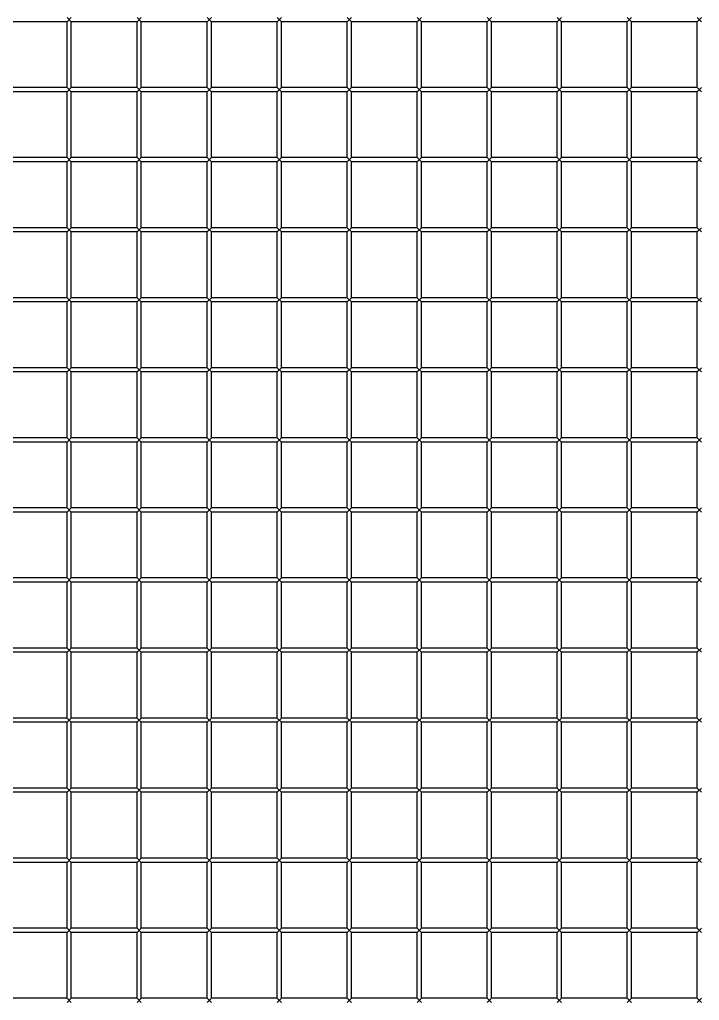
# Model space of a CAD drawing. Header units: millimetres. Extents: x -198529 to 244266, y -64 to 158464.
# Drawn here: x -168416 to -167931, y 120191 to 120891 of the extents above; entities that cross this region are included whole.
import ezdxf

# ---------------------------------------------------------------- set-up
doc = ezdxf.new("R2010")
doc.units = ezdxf.units.MM
doc.layers.add('0-DCC', color=30, linetype='Continuous')

# ---------------------------------------------------------------- blocks, each defined once
blk = doc.blocks.new('DCC2850x2300(左)')
at = {"color": 0, "linetype": 'Continuous'}
for p, q in [((49463.5, -72856.48), (49466.5, -72853.48)), ((49463.5, -72853.48), (49466.5, -72856.48)), ((49513.5, -72856.48), (49516.5, -72853.48)), ((49513.5, -72853.48), (49516.5, -72856.48)), ((49563.5, -72856.48), (49566.5, -72853.48)), ((49563.5, -72853.48), (49566.5, -72856.48)), ((49613.5, -72856.48), (49616.5, -72853.48)), ((49613.5, -72853.48), (49616.5, -72856.48)), ((49663.5, -72856.48), (49666.5, -72853.48)), ((49663.5, -72853.48), (49666.5, -72856.48)), ((49713.5, -72856.48), (49716.5, -72853.48)), ((49713.5, -72853.48), (49716.5, -72856.48)), ((49763.5, -72856.48), (49766.5, -72853.48)), ((49763.5, -72853.48), (49766.5, -72856.48)), ((49813.5, -72856.48), (49816.5, -72853.48)), ((49813.5, -72853.48), (49816.5, -72856.48)), ((49863.5, -72856.48), (49866.5, -72853.48)), ((49863.5, -72853.48), (49866.5, -72856.48)), ((49913.5, -72856.48), (49916.5, -72853.48)), ((49913.5, -72853.48), (49916.5, -72856.48)), ((49463.5, -72856.48), (49416.5, -72856.48)), ((49463.5, -72903.48), (49463.5, -72856.48)), ((49466.5, -72903.48), (49466.5, -72856.48)), ((49513.5, -72856.48), (49466.5, -72856.48)), ((49513.5, -72903.48), (49513.5, -72856.48)), ((49516.5, -72903.48), (49516.5, -72856.48)), ((49563.5, -72856.48), (49516.5, -72856.48)), ((49563.5, -72903.48), (49563.5, -72856.48)), ((49566.5, -72903.48), (49566.5, -72856.48)), ((49613.5, -72856.48), (49566.5, -72856.48)), ((49613.5, -72903.48), (49613.5, -72856.48)), ((49616.5, -72903.48), (49616.5, -72856.48)), ((49663.5, -72856.48), (49616.5, -72856.48)), ((49663.5, -72903.48), (49663.5, -72856.48)), ((49666.5, -72903.48), (49666.5, -72856.48)), ((49713.5, -72856.48), (49666.5, -72856.48)), ((49713.5, -72903.48), (49713.5, -72856.48)), ((49716.5, -72903.48), (49716.5, -72856.48)), ((49763.5, -72856.48), (49716.5, -72856.48)), ((49763.5, -72903.48), (49763.5, -72856.48)), ((49766.5, -72903.48), (49766.5, -72856.48)), ((49813.5, -72856.48), (49766.5, -72856.48)), ((49813.5, -72903.48), (49813.5, -72856.48)), ((49816.5, -72903.48), (49816.5, -72856.48)), ((49863.5, -72856.48), (49816.5, -72856.48)), ((49863.5, -72903.48), (49863.5, -72856.48)), ((49866.5, -72903.48), (49866.5, -72856.48)), ((49913.5, -72856.48), (49866.5, -72856.48)), ((49913.5, -72903.48), (49913.5, -72856.48)), ((49463.5, -72903.48), (49416.5, -72903.48)), ((49463.5, -72906.48), (49466.5, -72903.48)), ((49463.5, -72903.48), (49466.5, -72906.48)), ((49513.5, -72903.48), (49466.5, -72903.48)), ((49513.5, -72906.48), (49516.5, -72903.48)), ((49513.5, -72903.48), (49516.5, -72906.48)), ((49563.5, -72903.48), (49516.5, -72903.48)), ((49563.5, -72906.48), (49566.5, -72903.48)), ((49563.5, -72903.48), (49566.5, -72906.48)), ((49613.5, -72903.48), (49566.5, -72903.48)), ((49613.5, -72906.48), (49616.5, -72903.48)), ((49613.5, -72903.48), (49616.5, -72906.48)), ((49663.5, -72903.48), (49616.5, -72903.48)), ((49663.5, -72906.48), (49666.5, -72903.48)), ((49663.5, -72903.48), (49666.5, -72906.48)), ((49713.5, -72903.48), (49666.5, -72903.48)), ((49713.5, -72906.48), (49716.5, -72903.48)), ((49713.5, -72903.48), (49716.5, -72906.48)), ((49763.5, -72903.48), (49716.5, -72903.48)), ((49763.5, -72906.48), (49766.5, -72903.48)), ((49763.5, -72903.48), (49766.5, -72906.48)), ((49813.5, -72903.48), (49766.5, -72903.48)), ((49813.5, -72906.48), (49816.5, -72903.48)), ((49813.5, -72903.48), (49816.5, -72906.48)), ((49863.5, -72903.48), (49816.5, -72903.48)), ((49863.5, -72906.48), (49866.5, -72903.48)), ((49863.5, -72903.48), (49866.5, -72906.48)), ((49913.5, -72903.48), (49866.5, -72903.48)), ((49913.5, -72906.48), (49916.5, -72903.48)), ((49913.5, -72903.48), (49916.5, -72906.48)), ((49463.5, -72906.48), (49416.5, -72906.48)), ((49463.5, -72953.48), (49463.5, -72906.48)), ((49466.5, -72953.48), (49466.5, -72906.48)), ((49513.5, -72906.48), (49466.5, -72906.48)), ((49513.5, -72953.48), (49513.5, -72906.48)), ((49516.5, -72953.48), (49516.5, -72906.48)), ((49563.5, -72906.48), (49516.5, -72906.48)), ((49563.5, -72953.48), (49563.5, -72906.48)), ((49566.5, -72953.48), (49566.5, -72906.48)), ((49613.5, -72906.48), (49566.5, -72906.48)), ((49613.5, -72953.48), (49613.5, -72906.48)), ((49616.5, -72953.48), (49616.5, -72906.48)), ((49663.5, -72906.48), (49616.5, -72906.48)), ((49663.5, -72953.48), (49663.5, -72906.48)), ((49666.5, -72953.48), (49666.5, -72906.48)), ((49713.5, -72906.48), (49666.5, -72906.48)), ((49713.5, -72953.48), (49713.5, -72906.48)), ((49716.5, -72953.48), (49716.5, -72906.48)), ((49763.5, -72906.48), (49716.5, -72906.48)), ((49763.5, -72953.48), (49763.5, -72906.48)), ((49766.5, -72953.48), (49766.5, -72906.48)), ((49813.5, -72906.48), (49766.5, -72906.48)), ((49813.5, -72953.48), (49813.5, -72906.48)), ((49816.5, -72953.48), (49816.5, -72906.48)), ((49863.5, -72906.48), (49816.5, -72906.48)), ((49863.5, -72953.48), (49863.5, -72906.48)), ((49866.5, -72953.48), (49866.5, -72906.48)), ((49913.5, -72906.48), (49866.5, -72906.48)), ((49913.5, -72953.48), (49913.5, -72906.48)), ((49463.5, -72953.48), (49416.5, -72953.48)), ((49463.5, -72956.48), (49466.5, -72953.48)), ((49463.5, -72953.48), (49466.5, -72956.48)), ((49513.5, -72953.48), (49466.5, -72953.48)), ((49513.5, -72956.48), (49516.5, -72953.48)), ((49513.5, -72953.48), (49516.5, -72956.48)), ((49563.5, -72953.48), (49516.5, -72953.48)), ((49563.5, -72956.48), (49566.5, -72953.48)), ((49563.5, -72953.48), (49566.5, -72956.48)), ((49613.5, -72953.48), (49566.5, -72953.48)), ((49613.5, -72956.48), (49616.5, -72953.48)), ((49613.5, -72953.48), (49616.5, -72956.48)), ((49663.5, -72953.48), (49616.5, -72953.48)), ((49663.5, -72956.48), (49666.5, -72953.48)), ((49663.5, -72953.48), (49666.5, -72956.48)), ((49713.5, -72953.48), (49666.5, -72953.48)), ((49713.5, -72956.48), (49716.5, -72953.48)), ((49713.5, -72953.48), (49716.5, -72956.48)), ((49763.5, -72953.48), (49716.5, -72953.48)), ((49763.5, -72956.48), (49766.5, -72953.48)), ((49763.5, -72953.48), (49766.5, -72956.48)), ((49813.5, -72953.48), (49766.5, -72953.48)), ((49813.5, -72956.48), (49816.5, -72953.48)), ((49813.5, -72953.48), (49816.5, -72956.48)), ((49863.5, -72953.48), (49816.5, -72953.48)), ((49863.5, -72956.48), (49866.5, -72953.48)), ((49863.5, -72953.48), (49866.5, -72956.48)), ((49913.5, -72953.48), (49866.5, -72953.48)), ((49913.5, -72956.48), (49916.5, -72953.48)), ((49913.5, -72953.48), (49916.5, -72956.48)), ((49463.5, -72956.48), (49416.5, -72956.48)), ((49463.5, -73003.48), (49463.5, -72956.48)), ((49466.5, -73003.48), (49466.5, -72956.48)), ((49513.5, -72956.48), (49466.5, -72956.48)), ((49513.5, -73003.48), (49513.5, -72956.48)), ((49516.5, -73003.48), (49516.5, -72956.48)), ((49563.5, -72956.48), (49516.5, -72956.48)), ((49563.5, -73003.48), (49563.5, -72956.48)), ((49566.5, -73003.48), (49566.5, -72956.48)), ((49613.5, -72956.48), (49566.5, -72956.48)), ((49613.5, -73003.48), (49613.5, -72956.48)), ((49616.5, -73003.48), (49616.5, -72956.48)), ((49663.5, -72956.48), (49616.5, -72956.48)), ((49663.5, -73003.48), (49663.5, -72956.48)), ((49666.5, -73003.48), (49666.5, -72956.48)), ((49713.5, -72956.48), (49666.5, -72956.48)), ((49713.5, -73003.48), (49713.5, -72956.48)), ((49716.5, -73003.48), (49716.5, -72956.48)), ((49763.5, -72956.48), (49716.5, -72956.48)), ((49763.5, -73003.48), (49763.5, -72956.48)), ((49766.5, -73003.48), (49766.5, -72956.48)), ((49813.5, -72956.48), (49766.5, -72956.48)), ((49813.5, -73003.48), (49813.5, -72956.48)), ((49816.5, -73003.48), (49816.5, -72956.48)), ((49863.5, -72956.48), (49816.5, -72956.48)), ((49863.5, -73003.48), (49863.5, -72956.48)), ((49866.5, -73003.48), (49866.5, -72956.48)), ((49913.5, -72956.48), (49866.5, -72956.48)), ((49913.5, -73003.48), (49913.5, -72956.48)), ((49463.5, -73003.48), (49416.5, -73003.48)), ((49463.5, -73006.48), (49416.5, -73006.48)), ((49463.5, -73006.48), (49466.5, -73003.48)), ((49463.5, -73003.48), (49466.5, -73006.48)), ((49463.5, -73053.48), (49463.5, -73006.48)), ((49513.5, -73003.48), (49466.5, -73003.48)), ((49466.5, -73053.48), (49466.5, -73006.48)), ((49513.5, -73006.48), (49466.5, -73006.48)), ((49513.5, -73006.48), (49516.5, -73003.48)), ((49513.5, -73003.48), (49516.5, -73006.48)), ((49513.5, -73053.48), (49513.5, -73006.48)), ((49563.5, -73003.48), (49516.5, -73003.48)), ((49516.5, -73053.48), (49516.5, -73006.48)), ((49563.5, -73006.48), (49516.5, -73006.48)), ((49563.5, -73006.48), (49566.5, -73003.48)), ((49563.5, -73003.48), (49566.5, -73006.48)), ((49563.5, -73053.48), (49563.5, -73006.48)), ((49613.5, -73003.48), (49566.5, -73003.48)), ((49566.5, -73053.48), (49566.5, -73006.48)), ((49613.5, -73006.48), (49566.5, -73006.48)), ((49613.5, -73006.48), (49616.5, -73003.48)), ((49613.5, -73003.48), (49616.5, -73006.48)), ((49613.5, -73053.48), (49613.5, -73006.48)), ((49663.5, -73003.48), (49616.5, -73003.48)), ((49616.5, -73053.48), (49616.5, -73006.48)), ((49663.5, -73006.48), (49616.5, -73006.48)), ((49663.5, -73006.48), (49666.5, -73003.48)), ((49663.5, -73003.48), (49666.5, -73006.48)), ((49663.5, -73053.48), (49663.5, -73006.48)), ((49713.5, -73003.48), (49666.5, -73003.48)), ((49666.5, -73053.48), (49666.5, -73006.48)), ((49713.5, -73006.48), (49666.5, -73006.48)), ((49713.5, -73006.48), (49716.5, -73003.48)), ((49713.5, -73003.48), (49716.5, -73006.48)), ((49713.5, -73053.48), (49713.5, -73006.48)), ((49763.5, -73003.48), (49716.5, -73003.48)), ((49716.5, -73053.48), (49716.5, -73006.48)), ((49763.5, -73006.48), (49716.5, -73006.48)), ((49763.5, -73006.48), (49766.5, -73003.48)), ((49763.5, -73003.48), (49766.5, -73006.48)), ((49763.5, -73053.48), (49763.5, -73006.48)), ((49813.5, -73003.48), (49766.5, -73003.48)), ((49766.5, -73053.48), (49766.5, -73006.48)), ((49813.5, -73006.48), (49766.5, -73006.48)), ((49813.5, -73006.48), (49816.5, -73003.48)), ((49813.5, -73003.48), (49816.5, -73006.48)), ((49813.5, -73053.48), (49813.5, -73006.48)), ((49863.5, -73003.48), (49816.5, -73003.48)), ((49816.5, -73053.48), (49816.5, -73006.48)), ((49863.5, -73006.48), (49816.5, -73006.48)), ((49863.5, -73006.48), (49866.5, -73003.48)), ((49863.5, -73003.48), (49866.5, -73006.48)), ((49863.5, -73053.48), (49863.5, -73006.48)), ((49913.5, -73003.48), (49866.5, -73003.48)), ((49866.5, -73053.48), (49866.5, -73006.48)), ((49913.5, -73006.48), (49866.5, -73006.48)), ((49913.5, -73006.48), (49916.5, -73003.48)), ((49913.5, -73003.48), (49916.5, -73006.48)), ((49913.5, -73053.48), (49913.5, -73006.48)), ((49463.5, -73053.48), (49416.5, -73053.48)), ((49463.5, -73056.48), (49416.5, -73056.48)), ((49463.5, -73056.48), (49466.5, -73053.48)), ((49463.5, -73053.48), (49466.5, -73056.48)), ((49463.5, -73103.48), (49463.5, -73056.48)), ((49513.5, -73053.48), (49466.5, -73053.48)), ((49466.5, -73103.48), (49466.5, -73056.48)), ((49513.5, -73056.48), (49466.5, -73056.48)), ((49513.5, -73056.48), (49516.5, -73053.48)), ((49513.5, -73053.48), (49516.5, -73056.48)), ((49513.5, -73103.48), (49513.5, -73056.48)), ((49563.5, -73053.48), (49516.5, -73053.48)), ((49516.5, -73103.48), (49516.5, -73056.48)), ((49563.5, -73056.48), (49516.5, -73056.48)), ((49563.5, -73056.48), (49566.5, -73053.48)), ((49563.5, -73053.48), (49566.5, -73056.48)), ((49563.5, -73103.48), (49563.5, -73056.48)), ((49613.5, -73053.48), (49566.5, -73053.48)), ((49566.5, -73103.48), (49566.5, -73056.48)), ((49613.5, -73056.48), (49566.5, -73056.48)), ((49613.5, -73056.48), (49616.5, -73053.48)), ((49613.5, -73053.48), (49616.5, -73056.48)), ((49613.5, -73103.48), (49613.5, -73056.48)), ((49663.5, -73053.48), (49616.5, -73053.48)), ((49616.5, -73103.48), (49616.5, -73056.48)), ((49663.5, -73056.48), (49616.5, -73056.48)), ((49663.5, -73056.48), (49666.5, -73053.48)), ((49663.5, -73053.48), (49666.5, -73056.48)), ((49663.5, -73103.48), (49663.5, -73056.48)), ((49713.5, -73053.48), (49666.5, -73053.48)), ((49666.5, -73103.48), (49666.5, -73056.48)), ((49713.5, -73056.48), (49666.5, -73056.48)), ((49713.5, -73056.48), (49716.5, -73053.48)), ((49713.5, -73053.48), (49716.5, -73056.48)), ((49713.5, -73103.48), (49713.5, -73056.48)), ((49763.5, -73053.48), (49716.5, -73053.48)), ((49716.5, -73103.48), (49716.5, -73056.48)), ((49763.5, -73056.48), (49716.5, -73056.48)), ((49763.5, -73056.48), (49766.5, -73053.48)), ((49763.5, -73053.48), (49766.5, -73056.48)), ((49763.5, -73103.48), (49763.5, -73056.48)), ((49813.5, -73053.48), (49766.5, -73053.48)), ((49766.5, -73103.48), (49766.5, -73056.48)), ((49813.5, -73056.48), (49766.5, -73056.48)), ((49813.5, -73056.48), (49816.5, -73053.48)), ((49813.5, -73053.48), (49816.5, -73056.48)), ((49813.5, -73103.48), (49813.5, -73056.48)), ((49863.5, -73053.48), (49816.5, -73053.48)), ((49816.5, -73103.48), (49816.5, -73056.48)), ((49863.5, -73056.48), (49816.5, -73056.48)), ((49863.5, -73056.48), (49866.5, -73053.48)), ((49863.5, -73053.48), (49866.5, -73056.48)), ((49863.5, -73103.48), (49863.5, -73056.48)), ((49913.5, -73053.48), (49866.5, -73053.48)), ((49866.5, -73103.48), (49866.5, -73056.48)), ((49913.5, -73056.48), (49866.5, -73056.48)), ((49913.5, -73056.48), (49916.5, -73053.48)), ((49913.5, -73053.48), (49916.5, -73056.48)), ((49913.5, -73103.48), (49913.5, -73056.48)), ((49463.5, -73103.48), (49416.5, -73103.48)), ((49463.5, -73106.48), (49416.5, -73106.48)), ((49463.5, -73106.48), (49466.5, -73103.48)), ((49463.5, -73103.48), (49466.5, -73106.48)), ((49463.5, -73153.48), (49463.5, -73106.48)), ((49513.5, -73103.48), (49466.5, -73103.48)), ((49466.5, -73153.48), (49466.5, -73106.48)), ((49513.5, -73106.48), (49466.5, -73106.48)), ((49513.5, -73106.48), (49516.5, -73103.48)), ((49513.5, -73103.48), (49516.5, -73106.48)), ((49513.5, -73153.48), (49513.5, -73106.48)), ((49563.5, -73103.48), (49516.5, -73103.48)), ((49516.5, -73153.48), (49516.5, -73106.48)), ((49563.5, -73106.48), (49516.5, -73106.48)), ((49563.5, -73106.48), (49566.5, -73103.48)), ((49563.5, -73103.48), (49566.5, -73106.48)), ((49563.5, -73153.48), (49563.5, -73106.48)), ((49613.5, -73103.48), (49566.5, -73103.48)), ((49566.5, -73153.48), (49566.5, -73106.48)), ((49613.5, -73106.48), (49566.5, -73106.48)), ((49613.5, -73106.48), (49616.5, -73103.48)), ((49613.5, -73103.48), (49616.5, -73106.48)), ((49613.5, -73153.48), (49613.5, -73106.48)), ((49663.5, -73103.48), (49616.5, -73103.48)), ((49616.5, -73153.48), (49616.5, -73106.48)), ((49663.5, -73106.48), (49616.5, -73106.48)), ((49663.5, -73106.48), (49666.5, -73103.48)), ((49663.5, -73103.48), (49666.5, -73106.48)), ((49663.5, -73153.48), (49663.5, -73106.48)), ((49713.5, -73103.48), (49666.5, -73103.48)), ((49666.5, -73153.48), (49666.5, -73106.48)), ((49713.5, -73106.48), (49666.5, -73106.48)), ((49713.5, -73106.48), (49716.5, -73103.48)), ((49713.5, -73103.48), (49716.5, -73106.48)), ((49713.5, -73153.48), (49713.5, -73106.48)), ((49763.5, -73103.48), (49716.5, -73103.48)), ((49716.5, -73153.48), (49716.5, -73106.48)), ((49763.5, -73106.48), (49716.5, -73106.48)), ((49763.5, -73106.48), (49766.5, -73103.48)), ((49763.5, -73103.48), (49766.5, -73106.48)), ((49763.5, -73153.48), (49763.5, -73106.48)), ((49813.5, -73103.48), (49766.5, -73103.48)), ((49766.5, -73153.48), (49766.5, -73106.48)), ((49813.5, -73106.48), (49766.5, -73106.48)), ((49813.5, -73106.48), (49816.5, -73103.48)), ((49813.5, -73103.48), (49816.5, -73106.48)), ((49813.5, -73153.48), (49813.5, -73106.48)), ((49863.5, -73103.48), (49816.5, -73103.48)), ((49816.5, -73153.48), (49816.5, -73106.48)), ((49863.5, -73106.48), (49816.5, -73106.48)), ((49863.5, -73106.48), (49866.5, -73103.48)), ((49863.5, -73103.48), (49866.5, -73106.48)), ((49863.5, -73153.48), (49863.5, -73106.48)), ((49913.5, -73103.48), (49866.5, -73103.48)), ((49866.5, -73153.48), (49866.5, -73106.48)), ((49913.5, -73106.48), (49866.5, -73106.48)), ((49913.5, -73106.48), (49916.5, -73103.48)), ((49913.5, -73103.48), (49916.5, -73106.48)), ((49913.5, -73153.48), (49913.5, -73106.48)), ((49463.5, -73153.48), (49416.5, -73153.48)), ((49463.5, -73156.48), (49416.5, -73156.48)), ((49463.5, -73156.48), (49466.5, -73153.48)), ((49463.5, -73153.48), (49466.5, -73156.48)), ((49463.5, -73203.48), (49463.5, -73156.48)), ((49513.5, -73153.48), (49466.5, -73153.48)), ((49466.5, -73203.48), (49466.5, -73156.48)), ((49513.5, -73156.48), (49466.5, -73156.48)), ((49513.5, -73156.48), (49516.5, -73153.48)), ((49513.5, -73153.48), (49516.5, -73156.48)), ((49513.5, -73203.48), (49513.5, -73156.48)), ((49563.5, -73153.48), (49516.5, -73153.48)), ((49516.5, -73203.48), (49516.5, -73156.48)), ((49563.5, -73156.48), (49516.5, -73156.48)), ((49563.5, -73156.48), (49566.5, -73153.48)), ((49563.5, -73153.48), (49566.5, -73156.48)), ((49563.5, -73203.48), (49563.5, -73156.48)), ((49613.5, -73153.48), (49566.5, -73153.48)), ((49566.5, -73203.48), (49566.5, -73156.48)), ((49613.5, -73156.48), (49566.5, -73156.48)), ((49613.5, -73156.48), (49616.5, -73153.48)), ((49613.5, -73153.48), (49616.5, -73156.48)), ((49613.5, -73203.48), (49613.5, -73156.48)), ((49663.5, -73153.48), (49616.5, -73153.48)), ((49616.5, -73203.48), (49616.5, -73156.48)), ((49663.5, -73156.48), (49616.5, -73156.48)), ((49663.5, -73156.48), (49666.5, -73153.48)), ((49663.5, -73153.48), (49666.5, -73156.48)), ((49663.5, -73203.48), (49663.5, -73156.48)), ((49713.5, -73153.48), (49666.5, -73153.48)), ((49666.5, -73203.48), (49666.5, -73156.48)), ((49713.5, -73156.48), (49666.5, -73156.48)), ((49713.5, -73156.48), (49716.5, -73153.48)), ((49713.5, -73153.48), (49716.5, -73156.48)), ((49713.5, -73203.48), (49713.5, -73156.48)), ((49763.5, -73153.48), (49716.5, -73153.48)), ((49716.5, -73203.48), (49716.5, -73156.48)), ((49763.5, -73156.48), (49716.5, -73156.48)), ((49763.5, -73156.48), (49766.5, -73153.48)), ((49763.5, -73153.48), (49766.5, -73156.48)), ((49763.5, -73203.48), (49763.5, -73156.48)), ((49813.5, -73153.48), (49766.5, -73153.48)), ((49766.5, -73203.48), (49766.5, -73156.48)), ((49813.5, -73156.48), (49766.5, -73156.48)), ((49813.5, -73156.48), (49816.5, -73153.48)), ((49813.5, -73153.48), (49816.5, -73156.48)), ((49813.5, -73203.48), (49813.5, -73156.48)), ((49863.5, -73153.48), (49816.5, -73153.48)), ((49816.5, -73203.48), (49816.5, -73156.48)), ((49863.5, -73156.48), (49816.5, -73156.48)), ((49863.5, -73156.48), (49866.5, -73153.48)), ((49863.5, -73153.48), (49866.5, -73156.48)), ((49863.5, -73203.48), (49863.5, -73156.48)), ((49913.5, -73153.48), (49866.5, -73153.48)), ((49866.5, -73203.48), (49866.5, -73156.48)), ((49913.5, -73156.48), (49866.5, -73156.48)), ((49913.5, -73156.48), (49916.5, -73153.48)), ((49913.5, -73153.48), (49916.5, -73156.48)), ((49913.5, -73203.48), (49913.5, -73156.48)), ((49463.5, -73203.48), (49416.5, -73203.48)), ((49463.5, -73206.48), (49466.5, -73203.48)), ((49463.5, -73203.48), (49466.5, -73206.48)), ((49513.5, -73203.48), (49466.5, -73203.48)), ((49513.5, -73206.48), (49516.5, -73203.48)), ((49513.5, -73203.48), (49516.5, -73206.48)), ((49563.5, -73203.48), (49516.5, -73203.48)), ((49563.5, -73206.48), (49566.5, -73203.48)), ((49563.5, -73203.48), (49566.5, -73206.48)), ((49613.5, -73203.48), (49566.5, -73203.48)), ((49613.5, -73206.48), (49616.5, -73203.48)), ((49613.5, -73203.48), (49616.5, -73206.48)), ((49663.5, -73203.48), (49616.5, -73203.48)), ((49663.5, -73206.48), (49666.5, -73203.48)), ((49663.5, -73203.48), (49666.5, -73206.48)), ((49713.5, -73203.48), (49666.5, -73203.48)), ((49713.5, -73206.48), (49716.5, -73203.48)), ((49713.5, -73203.48), (49716.5, -73206.48)), ((49763.5, -73203.48), (49716.5, -73203.48)), ((49763.5, -73206.48), (49766.5, -73203.48)), ((49763.5, -73203.48), (49766.5, -73206.48)), ((49813.5, -73203.48), (49766.5, -73203.48)), ((49813.5, -73206.48), (49816.5, -73203.48)), ((49813.5, -73203.48), (49816.5, -73206.48)), ((49863.5, -73203.48), (49816.5, -73203.48)), ((49863.5, -73206.48), (49866.5, -73203.48)), ((49863.5, -73203.48), (49866.5, -73206.48)), ((49913.5, -73203.48), (49866.5, -73203.48)), ((49913.5, -73206.48), (49916.5, -73203.48)), ((49913.5, -73203.48), (49916.5, -73206.48)), ((49463.5, -73206.48), (49416.5, -73206.48)), ((49463.5, -73253.48), (49463.5, -73206.48)), ((49466.5, -73253.48), (49466.5, -73206.48)), ((49513.5, -73206.48), (49466.5, -73206.48)), ((49513.5, -73253.48), (49513.5, -73206.48)), ((49516.5, -73253.48), (49516.5, -73206.48)), ((49563.5, -73206.48), (49516.5, -73206.48)), ((49563.5, -73253.48), (49563.5, -73206.48)), ((49566.5, -73253.48), (49566.5, -73206.48)), ((49613.5, -73206.48), (49566.5, -73206.48)), ((49613.5, -73253.48), (49613.5, -73206.48)), ((49616.5, -73253.48), (49616.5, -73206.48)), ((49663.5, -73206.48), (49616.5, -73206.48)), ((49663.5, -73253.48), (49663.5, -73206.48)), ((49666.5, -73253.48), (49666.5, -73206.48)), ((49713.5, -73206.48), (49666.5, -73206.48)), ((49713.5, -73253.48), (49713.5, -73206.48)), ((49716.5, -73253.48), (49716.5, -73206.48)), ((49763.5, -73206.48), (49716.5, -73206.48)), ((49763.5, -73253.48), (49763.5, -73206.48)), ((49813.5, -73206.48), (49766.5, -73206.48)), ((49766.5, -73253.48), (49766.5, -73206.48)), ((49813.5, -73253.48), (49813.5, -73206.48)), ((49863.5, -73206.48), (49816.5, -73206.48)), ((49816.5, -73253.48), (49816.5, -73206.48)), ((49863.5, -73253.48), (49863.5, -73206.48)), ((49913.5, -73206.48), (49866.5, -73206.48)), ((49866.5, -73253.48), (49866.5, -73206.48)), ((49913.5, -73253.48), (49913.5, -73206.48)), ((49463.5, -73253.48), (49416.5, -73253.48)), ((49463.5, -73256.48), (49466.5, -73253.48)), ((49463.5, -73253.48), (49466.5, -73256.48)), ((49513.5, -73253.48), (49466.5, -73253.48)), ((49513.5, -73256.48), (49516.5, -73253.48)), ((49513.5, -73253.48), (49516.5, -73256.48)), ((49563.5, -73253.48), (49516.5, -73253.48)), ((49563.5, -73256.48), (49566.5, -73253.48)), ((49563.5, -73253.48), (49566.5, -73256.48)), ((49613.5, -73253.48), (49566.5, -73253.48)), ((49613.5, -73256.48), (49616.5, -73253.48)), ((49613.5, -73253.48), (49616.5, -73256.48)), ((49663.5, -73253.48), (49616.5, -73253.48)), ((49663.5, -73256.48), (49666.5, -73253.48)), ((49663.5, -73253.48), (49666.5, -73256.48)), ((49713.5, -73253.48), (49666.5, -73253.48)), ((49713.5, -73256.48), (49716.5, -73253.48)), ((49713.5, -73253.48), (49716.5, -73256.48)), ((49763.5, -73253.48), (49716.5, -73253.48)), ((49763.5, -73256.48), (49766.5, -73253.48)), ((49763.5, -73253.48), (49766.5, -73256.48)), ((49813.5, -73253.48), (49766.5, -73253.48)), ((49813.5, -73256.48), (49816.5, -73253.48)), ((49813.5, -73253.48), (49816.5, -73256.48)), ((49863.5, -73253.48), (49816.5, -73253.48)), ((49863.5, -73256.48), (49866.5, -73253.48)), ((49863.5, -73253.48), (49866.5, -73256.48)), ((49913.5, -73253.48), (49866.5, -73253.48)), ((49913.5, -73256.48), (49916.5, -73253.48)), ((49913.5, -73253.48), (49916.5, -73256.48)), ((49463.5, -73256.48), (49416.5, -73256.48)), ((49463.5, -73303.48), (49463.5, -73256.48)), ((49466.5, -73303.48), (49466.5, -73256.48)), ((49513.5, -73256.48), (49466.5, -73256.48)), ((49513.5, -73303.48), (49513.5, -73256.48)), ((49516.5, -73303.48), (49516.5, -73256.48)), ((49563.5, -73256.48), (49516.5, -73256.48)), ((49563.5, -73303.48), (49563.5, -73256.48)), ((49566.5, -73303.48), (49566.5, -73256.48)), ((49613.5, -73256.48), (49566.5, -73256.48)), ((49613.5, -73303.48), (49613.5, -73256.48)), ((49616.5, -73303.48), (49616.5, -73256.48)), ((49663.5, -73256.48), (49616.5, -73256.48)), ((49663.5, -73303.48), (49663.5, -73256.48)), ((49666.5, -73303.48), (49666.5, -73256.48)), ((49713.5, -73256.48), (49666.5, -73256.48)), ((49713.5, -73303.48), (49713.5, -73256.48)), ((49716.5, -73303.48), (49716.5, -73256.48)), ((49763.5, -73256.48), (49716.5, -73256.48)), ((49763.5, -73303.48), (49763.5, -73256.48)), ((49813.5, -73256.48), (49766.5, -73256.48)), ((49766.5, -73303.48), (49766.5, -73256.48)), ((49813.5, -73303.48), (49813.5, -73256.48)), ((49863.5, -73256.48), (49816.5, -73256.48)), ((49816.5, -73303.48), (49816.5, -73256.48)), ((49863.5, -73303.48), (49863.5, -73256.48)), ((49913.5, -73256.48), (49866.5, -73256.48)), ((49866.5, -73303.48), (49866.5, -73256.48)), ((49913.5, -73303.48), (49913.5, -73256.48)), ((49463.5, -73303.48), (49416.5, -73303.48)), ((49463.5, -73306.48), (49466.5, -73303.48)), ((49463.5, -73303.48), (49466.5, -73306.48)), ((49513.5, -73303.48), (49466.5, -73303.48)), ((49513.5, -73306.48), (49516.5, -73303.48)), ((49513.5, -73303.48), (49516.5, -73306.48)), ((49563.5, -73303.48), (49516.5, -73303.48)), ((49563.5, -73306.48), (49566.5, -73303.48)), ((49563.5, -73303.48), (49566.5, -73306.48)), ((49613.5, -73303.48), (49566.5, -73303.48)), ((49613.5, -73306.48), (49616.5, -73303.48)), ((49613.5, -73303.48), (49616.5, -73306.48)), ((49663.5, -73303.48), (49616.5, -73303.48)), ((49663.5, -73306.48), (49666.5, -73303.48)), ((49663.5, -73303.48), (49666.5, -73306.48)), ((49713.5, -73303.48), (49666.5, -73303.48)), ((49713.5, -73306.48), (49716.5, -73303.48)), ((49713.5, -73303.48), (49716.5, -73306.48)), ((49763.5, -73303.48), (49716.5, -73303.48)), ((49763.5, -73306.48), (49766.5, -73303.48)), ((49763.5, -73303.48), (49766.5, -73306.48)), ((49813.5, -73303.48), (49766.5, -73303.48)), ((49813.5, -73306.48), (49816.5, -73303.48)), ((49813.5, -73303.48), (49816.5, -73306.48)), ((49863.5, -73303.48), (49816.5, -73303.48)), ((49863.5, -73306.48), (49866.5, -73303.48)), ((49863.5, -73303.48), (49866.5, -73306.48)), ((49913.5, -73303.48), (49866.5, -73303.48)), ((49913.5, -73306.48), (49916.5, -73303.48)), ((49913.5, -73303.48), (49916.5, -73306.48)), ((49463.5, -73306.48), (49416.5, -73306.48)), ((49463.5, -73353.48), (49463.5, -73306.48)), ((49466.5, -73353.48), (49466.5, -73306.48)), ((49513.5, -73306.48), (49466.5, -73306.48)), ((49513.5, -73353.48), (49513.5, -73306.48)), ((49516.5, -73353.48), (49516.5, -73306.48)), ((49563.5, -73306.48), (49516.5, -73306.48)), ((49563.5, -73353.48), (49563.5, -73306.48)), ((49566.5, -73353.48), (49566.5, -73306.48)), ((49613.5, -73306.48), (49566.5, -73306.48)), ((49613.5, -73353.48), (49613.5, -73306.48)), ((49616.5, -73353.48), (49616.5, -73306.48)), ((49663.5, -73306.48), (49616.5, -73306.48)), ((49663.5, -73353.48), (49663.5, -73306.48)), ((49666.5, -73353.48), (49666.5, -73306.48)), ((49713.5, -73306.48), (49666.5, -73306.48)), ((49713.5, -73353.48), (49713.5, -73306.48)), ((49716.5, -73353.48), (49716.5, -73306.48)), ((49763.5, -73306.48), (49716.5, -73306.48)), ((49763.5, -73353.48), (49763.5, -73306.48)), ((49813.5, -73306.48), (49766.5, -73306.48)), ((49766.5, -73353.48), (49766.5, -73306.48)), ((49813.5, -73353.48), (49813.5, -73306.48)), ((49863.5, -73306.48), (49816.5, -73306.48)), ((49816.5, -73353.48), (49816.5, -73306.48)), ((49863.5, -73353.48), (49863.5, -73306.48)), ((49913.5, -73306.48), (49866.5, -73306.48)), ((49866.5, -73353.48), (49866.5, -73306.48)), ((49913.5, -73353.48), (49913.5, -73306.48)), ((49463.5, -73353.48), (49416.5, -73353.48)), ((49463.5, -73356.48), (49416.5, -73356.48)), ((49463.5, -73356.48), (49466.5, -73353.48)), ((49463.5, -73353.48), (49466.5, -73356.48)), ((49463.5, -73403.48), (49463.5, -73356.48)), ((49513.5, -73353.48), (49466.5, -73353.48)), ((49466.5, -73403.48), (49466.5, -73356.48)), ((49513.5, -73356.48), (49466.5, -73356.48)), ((49513.5, -73356.48), (49516.5, -73353.48)), ((49513.5, -73353.48), (49516.5, -73356.48)), ((49513.5, -73403.48), (49513.5, -73356.48)), ((49563.5, -73353.48), (49516.5, -73353.48)), ((49516.5, -73403.48), (49516.5, -73356.48)), ((49563.5, -73356.48), (49516.5, -73356.48)), ((49563.5, -73356.48), (49566.5, -73353.48)), ((49563.5, -73353.48), (49566.5, -73356.48)), ((49563.5, -73403.48), (49563.5, -73356.48)), ((49613.5, -73353.48), (49566.5, -73353.48)), ((49566.5, -73403.48), (49566.5, -73356.48)), ((49613.5, -73356.48), (49566.5, -73356.48)), ((49613.5, -73353.48), (49616.5, -73356.48)), ((49613.5, -73356.48), (49616.5, -73353.48)), ((49613.5, -73403.48), (49613.5, -73356.48)), ((49663.5, -73353.48), (49616.5, -73353.48)), ((49616.5, -73403.48), (49616.5, -73356.48)), ((49663.5, -73356.48), (49616.5, -73356.48)), ((49663.5, -73356.48), (49666.5, -73353.48)), ((49663.5, -73353.48), (49666.5, -73356.48)), ((49663.5, -73403.48), (49663.5, -73356.48)), ((49713.5, -73353.48), (49666.5, -73353.48)), ((49713.5, -73356.48), (49666.5, -73356.48)), ((49666.5, -73403.48), (49666.5, -73356.48)), ((49713.5, -73356.48), (49716.5, -73353.48)), ((49713.5, -73353.48), (49716.5, -73356.48)), ((49713.5, -73403.48), (49713.5, -73356.48)), ((49763.5, -73353.48), (49716.5, -73353.48)), ((49763.5, -73356.48), (49716.5, -73356.48)), ((49716.5, -73403.48), (49716.5, -73356.48)), ((49763.5, -73356.48), (49766.5, -73353.48)), ((49763.5, -73353.48), (49766.5, -73356.48)), ((49763.5, -73403.48), (49763.5, -73356.48)), ((49813.5, -73353.48), (49766.5, -73353.48)), ((49813.5, -73356.48), (49766.5, -73356.48)), ((49766.5, -73403.48), (49766.5, -73356.48)), ((49813.5, -73353.48), (49816.5, -73356.48)), ((49813.5, -73356.48), (49816.5, -73353.48)), ((49813.5, -73403.48), (49813.5, -73356.48)), ((49863.5, -73353.48), (49816.5, -73353.48)), ((49863.5, -73356.48), (49816.5, -73356.48)), ((49816.5, -73403.48), (49816.5, -73356.48)), ((49863.5, -73356.48), (49866.5, -73353.48)), ((49863.5, -73353.48), (49866.5, -73356.48)), ((49863.5, -73403.48), (49863.5, -73356.48)), ((49913.5, -73353.48), (49866.5, -73353.48)), ((49913.5, -73356.48), (49866.5, -73356.48)), ((49866.5, -73403.48), (49866.5, -73356.48)), ((49913.5, -73356.48), (49916.5, -73353.48)), ((49913.5, -73353.48), (49916.5, -73356.48)), ((49913.5, -73403.48), (49913.5, -73356.48)), ((49463.5, -73403.48), (49416.5, -73403.48)), ((49463.5, -73406.48), (49416.5, -73406.48)), ((49463.5, -73403.48), (49466.5, -73406.48)), ((49463.5, -73406.48), (49466.5, -73403.48)), ((49463.5, -73453.48), (49463.5, -73406.48)), ((49513.5, -73403.48), (49466.5, -73403.48)), ((49466.5, -73453.48), (49466.5, -73406.48)), ((49513.5, -73406.48), (49466.5, -73406.48)), ((49513.5, -73406.48), (49516.5, -73403.48)), ((49513.5, -73403.48), (49516.5, -73406.48)), ((49513.5, -73453.48), (49513.5, -73406.48)), ((49563.5, -73403.48), (49516.5, -73403.48)), ((49516.5, -73453.48), (49516.5, -73406.48)), ((49563.5, -73406.48), (49516.5, -73406.48)), ((49563.5, -73403.48), (49566.5, -73406.48)), ((49563.5, -73406.48), (49566.5, -73403.48)), ((49563.5, -73453.48), (49563.5, -73406.48)), ((49613.5, -73403.48), (49566.5, -73403.48)), ((49566.5, -73453.48), (49566.5, -73406.48)), ((49613.5, -73406.48), (49566.5, -73406.48)), ((49613.5, -73403.48), (49616.5, -73406.48)), ((49613.5, -73406.48), (49616.5, -73403.48)), ((49613.5, -73453.48), (49613.5, -73406.48)), ((49663.5, -73403.48), (49616.5, -73403.48)), ((49616.5, -73453.48), (49616.5, -73406.48)), ((49663.5, -73406.48), (49616.5, -73406.48)), ((49663.5, -73403.48), (49666.5, -73406.48)), ((49663.5, -73406.48), (49666.5, -73403.48)), ((49663.5, -73453.48), (49663.5, -73406.48)), ((49713.5, -73403.48), (49666.5, -73403.48)), ((49713.5, -73406.48), (49666.5, -73406.48)), ((49666.5, -73453.48), (49666.5, -73406.48)), ((49713.5, -73406.48), (49716.5, -73403.48)), ((49713.5, -73403.48), (49716.5, -73406.48)), ((49713.5, -73453.48), (49713.5, -73406.48)), ((49763.5, -73403.48), (49716.5, -73403.48)), ((49763.5, -73406.48), (49716.5, -73406.48)), ((49716.5, -73453.48), (49716.5, -73406.48)), ((49763.5, -73403.48), (49766.5, -73406.48)), ((49763.5, -73406.48), (49766.5, -73403.48)), ((49763.5, -73453.48), (49763.5, -73406.48)), ((49813.5, -73403.48), (49766.5, -73403.48)), ((49813.5, -73406.48), (49766.5, -73406.48)), ((49766.5, -73453.48), (49766.5, -73406.48)), ((49813.5, -73403.48), (49816.5, -73406.48)), ((49813.5, -73406.48), (49816.5, -73403.48)), ((49813.5, -73453.48), (49813.5, -73406.48)), ((49863.5, -73403.48), (49816.5, -73403.48)), ((49863.5, -73406.48), (49816.5, -73406.48)), ((49816.5, -73453.48), (49816.5, -73406.48)), ((49863.5, -73403.48), (49866.5, -73406.48)), ((49863.5, -73406.48), (49866.5, -73403.48)), ((49863.5, -73453.48), (49863.5, -73406.48)), ((49913.5, -73403.48), (49866.5, -73403.48)), ((49913.5, -73406.48), (49866.5, -73406.48)), ((49866.5, -73453.48), (49866.5, -73406.48)), ((49913.5, -73406.48), (49916.5, -73403.48)), ((49913.5, -73403.48), (49916.5, -73406.48)), ((49913.5, -73453.48), (49913.5, -73406.48)), ((49463.5, -73453.48), (49416.5, -73453.48)), ((49463.5, -73456.48), (49416.5, -73456.48)), ((49463.5, -73453.48), (49466.5, -73456.48)), ((49463.5, -73456.48), (49466.5, -73453.48)), ((49463.5, -73503.48), (49463.5, -73456.48)), ((49513.5, -73453.48), (49466.5, -73453.48)), ((49466.5, -73503.48), (49466.5, -73456.48)), ((49513.5, -73456.48), (49466.5, -73456.48)), ((49513.5, -73453.48), (49516.5, -73456.48)), ((49513.5, -73456.48), (49516.5, -73453.48)), ((49513.5, -73503.48), (49513.5, -73456.48)), ((49563.5, -73453.48), (49516.5, -73453.48)), ((49563.5, -73456.48), (49516.5, -73456.48)), ((49516.5, -73503.48), (49516.5, -73456.48)), ((49563.5, -73453.48), (49566.5, -73456.48)), ((49563.5, -73456.48), (49566.5, -73453.48)), ((49563.5, -73503.48), (49563.5, -73456.48)), ((49613.5, -73453.48), (49566.5, -73453.48)), ((49613.5, -73456.48), (49566.5, -73456.48)), ((49566.5, -73503.48), (49566.5, -73456.48)), ((49613.5, -73453.48), (49616.5, -73456.48)), ((49613.5, -73456.48), (49616.5, -73453.48)), ((49613.5, -73503.48), (49613.5, -73456.48)), ((49663.5, -73453.48), (49616.5, -73453.48)), ((49663.5, -73456.48), (49616.5, -73456.48)), ((49616.5, -73503.48), (49616.5, -73456.48)), ((49663.5, -73453.48), (49666.5, -73456.48)), ((49663.5, -73456.48), (49666.5, -73453.48)), ((49663.5, -73503.48), (49663.5, -73456.48)), ((49713.5, -73453.48), (49666.5, -73453.48)), ((49713.5, -73456.48), (49666.5, -73456.48)), ((49666.5, -73503.48), (49666.5, -73456.48)), ((49713.5, -73453.48), (49716.5, -73456.48)), ((49713.5, -73456.48), (49716.5, -73453.48)), ((49713.5, -73503.48), (49713.5, -73456.48)), ((49763.5, -73453.48), (49716.5, -73453.48)), ((49763.5, -73456.48), (49716.5, -73456.48)), ((49716.5, -73503.48), (49716.5, -73456.48)), ((49763.5, -73453.48), (49766.5, -73456.48)), ((49763.5, -73456.48), (49766.5, -73453.48)), ((49763.5, -73503.48), (49763.5, -73456.48)), ((49813.5, -73453.48), (49766.5, -73453.48)), ((49813.5, -73456.48), (49766.5, -73456.48)), ((49766.5, -73503.48), (49766.5, -73456.48)), ((49813.5, -73453.48), (49816.5, -73456.48)), ((49813.5, -73456.48), (49816.5, -73453.48)), ((49813.5, -73503.48), (49813.5, -73456.48)), ((49863.5, -73453.48), (49816.5, -73453.48)), ((49863.5, -73456.48), (49816.5, -73456.48)), ((49816.5, -73503.48), (49816.5, -73456.48)), ((49863.5, -73453.48), (49866.5, -73456.48)), ((49863.5, -73456.48), (49866.5, -73453.48)), ((49863.5, -73503.48), (49863.5, -73456.48)), ((49913.5, -73453.48), (49866.5, -73453.48)), ((49913.5, -73456.48), (49866.5, -73456.48)), ((49866.5, -73503.48), (49866.5, -73456.48)), ((49913.5, -73453.48), (49916.5, -73456.48)), ((49913.5, -73456.48), (49916.5, -73453.48)), ((49913.5, -73503.48), (49913.5, -73456.48)), ((49463.5, -73503.48), (49416.5, -73503.48)), ((49463.5, -73506.48), (49416.5, -73506.48)), ((49463.5, -73503.48), (49466.5, -73506.48)), ((49463.5, -73506.48), (49466.5, -73503.48)), ((49463.5, -73553.48), (49463.5, -73506.48)), ((49513.5, -73503.48), (49466.5, -73503.48)), ((49466.5, -73553.48), (49466.5, -73506.48)), ((49513.5, -73506.48), (49466.5, -73506.48)), ((49513.5, -73503.48), (49516.5, -73506.48)), ((49513.5, -73506.48), (49516.5, -73503.48)), ((49513.5, -73553.48), (49513.5, -73506.48)), ((49563.5, -73503.48), (49516.5, -73503.48)), ((49563.5, -73506.48), (49516.5, -73506.48)), ((49516.5, -73553.48), (49516.5, -73506.48)), ((49563.5, -73503.48), (49566.5, -73506.48)), ((49563.5, -73506.48), (49566.5, -73503.48)), ((49563.5, -73553.48), (49563.5, -73506.48)), ((49613.5, -73503.48), (49566.5, -73503.48)), ((49613.5, -73506.48), (49566.5, -73506.48)), ((49566.5, -73553.48), (49566.5, -73506.48)), ((49613.5, -73503.48), (49616.5, -73506.48)), ((49613.5, -73506.48), (49616.5, -73503.48)), ((49613.5, -73553.48), (49613.5, -73506.48)), ((49663.5, -73503.48), (49616.5, -73503.48)), ((49663.5, -73506.48), (49616.5, -73506.48)), ((49616.5, -73553.48), (49616.5, -73506.48)), ((49663.5, -73503.48), (49666.5, -73506.48)), ((49663.5, -73506.48), (49666.5, -73503.48)), ((49663.5, -73553.48), (49663.5, -73506.48)), ((49713.5, -73503.48), (49666.5, -73503.48)), ((49713.5, -73506.48), (49666.5, -73506.48)), ((49666.5, -73553.48), (49666.5, -73506.48)), ((49713.5, -73503.48), (49716.5, -73506.48)), ((49713.5, -73506.48), (49716.5, -73503.48)), ((49713.5, -73553.48), (49713.5, -73506.48)), ((49763.5, -73503.48), (49716.5, -73503.48)), ((49763.5, -73506.48), (49716.5, -73506.48)), ((49716.5, -73553.48), (49716.5, -73506.48)), ((49763.5, -73503.48), (49766.5, -73506.48)), ((49763.5, -73506.48), (49766.5, -73503.48)), ((49763.5, -73553.48), (49763.5, -73506.48)), ((49813.5, -73503.48), (49766.5, -73503.48)), ((49813.5, -73506.48), (49766.5, -73506.48)), ((49766.5, -73553.48), (49766.5, -73506.48)), ((49813.5, -73503.48), (49816.5, -73506.48)), ((49813.5, -73506.48), (49816.5, -73503.48)), ((49813.5, -73553.48), (49813.5, -73506.48)), ((49863.5, -73503.48), (49816.5, -73503.48)), ((49863.5, -73506.48), (49816.5, -73506.48)), ((49816.5, -73553.48), (49816.5, -73506.48)), ((49863.5, -73503.48), (49866.5, -73506.48)), ((49863.5, -73506.48), (49866.5, -73503.48)), ((49863.5, -73553.48), (49863.5, -73506.48)), ((49913.5, -73503.48), (49866.5, -73503.48)), ((49913.5, -73506.48), (49866.5, -73506.48)), ((49866.5, -73553.48), (49866.5, -73506.48)), ((49913.5, -73503.48), (49916.5, -73506.48)), ((49913.5, -73506.48), (49916.5, -73503.48)), ((49913.5, -73553.48), (49913.5, -73506.48)), ((49463.5, -73553.48), (49416.5, -73553.48)), ((49463.5, -73553.48), (49466.5, -73556.48)), ((49463.5, -73556.48), (49466.5, -73553.48)), ((49513.5, -73553.48), (49466.5, -73553.48)), ((49513.5, -73553.48), (49516.5, -73556.48)), ((49513.5, -73556.48), (49516.5, -73553.48)), ((49563.5, -73553.48), (49516.5, -73553.48)), ((49563.5, -73553.48), (49566.5, -73556.48)), ((49563.5, -73556.48), (49566.5, -73553.48)), ((49613.5, -73553.48), (49566.5, -73553.48)), ((49613.5, -73553.48), (49616.5, -73556.48)), ((49613.5, -73556.48), (49616.5, -73553.48)), ((49663.5, -73553.48), (49616.5, -73553.48)), ((49663.5, -73553.48), (49666.5, -73556.48)), ((49663.5, -73556.48), (49666.5, -73553.48)), ((49713.5, -73553.48), (49666.5, -73553.48)), ((49713.5, -73553.48), (49716.5, -73556.48)), ((49713.5, -73556.48), (49716.5, -73553.48)), ((49763.5, -73553.48), (49716.5, -73553.48)), ((49763.5, -73553.48), (49766.5, -73556.48)), ((49763.5, -73556.48), (49766.5, -73553.48)), ((49813.5, -73553.48), (49766.5, -73553.48)), ((49813.5, -73553.48), (49816.5, -73556.48)), ((49813.5, -73556.48), (49816.5, -73553.48)), ((49863.5, -73553.48), (49816.5, -73553.48)), ((49863.5, -73553.48), (49866.5, -73556.48)), ((49863.5, -73556.48), (49866.5, -73553.48)), ((49913.5, -73553.48), (49866.5, -73553.48)), ((49913.5, -73553.48), (49916.5, -73556.48)), ((49913.5, -73556.48), (49916.5, -73553.48))]:
    blk.add_line(p, q, dxfattribs=at)

msp = doc.modelspace()

# ---------------------------------------------------------------- block references
at = {"layer": '0-DCC'}
msp.add_blockref('DCC2850x2300(左)', (-217846, 193745.49), dxfattribs=at)

doc.saveas('drawing.dxf')
